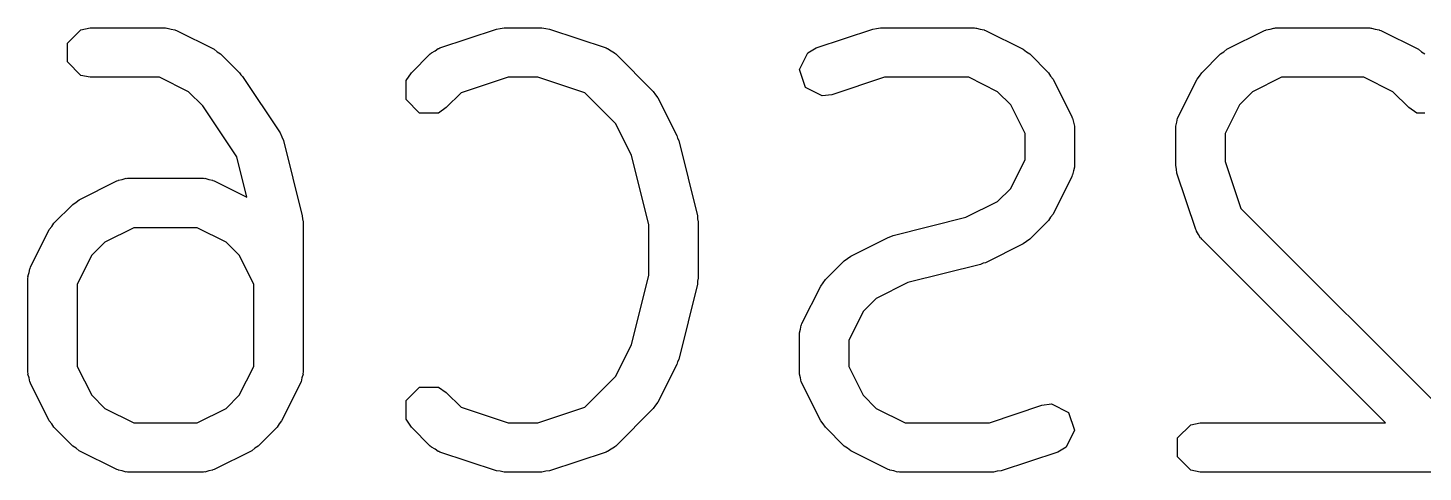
# Model space of a CAD drawing. Header units: inches. Extents: x 0.38 to 5.39, y 0.07 to 3.28.
# Drawn here: x 4.7483 to 4.8596, y 2.7642 to 2.7996 of the extents above; entities that cross this region are included whole.
import ezdxf

# ---------------------------------------------------------------- set-up
doc = ezdxf.new("R2010")
doc.units = ezdxf.units.IN
doc.header["$MEASUREMENT"] = 0
doc.layers.add('BLACK', color=250, linetype='CONTINUOUS')

msp = doc.modelspace()

# ---------------------------------------------------------------- linework, layer by layer
at = {"layer": 'BLACK', "linetype": 'CONTINUOUS'}
for p, q in [((4.7515, 2.79843), (4.75256, 2.7995)), ((4.75256, 2.7995), (4.75332, 2.79965)), ((4.75332, 2.79965), (4.75931, 2.79965)), ((4.75931, 2.79965), (4.75941, 2.79963)), ((4.75941, 2.79963), (4.75945, 2.79964)), ((4.75945, 2.79964), (4.75976, 2.79956)), ((4.75976, 2.79956), (4.76007, 2.7995)), ((4.76007, 2.7995), (4.7601, 2.79947)), ((4.7601, 2.79947), (4.7602, 2.79944)), ((4.7602, 2.79944), (4.76319, 2.79794)), ((4.78119, 2.79805), (4.78569, 2.79955)), ((4.78569, 2.79955), (4.786, 2.79959)), ((4.786, 2.79959), (4.78631, 2.79965)), ((4.78631, 2.79965), (4.78931, 2.79965)), ((4.78931, 2.79965), (4.78962, 2.79959)), ((4.78962, 2.79959), (4.78993, 2.79955)), ((4.78993, 2.79955), (4.79443, 2.79805)), ((4.81119, 2.79805), (4.81569, 2.79955)), ((4.81569, 2.79955), (4.816, 2.79959)), ((4.816, 2.79959), (4.81631, 2.79965)), ((4.81631, 2.79965), (4.82381, 2.79965)), ((4.82381, 2.79965), (4.8239, 2.79963)), ((4.8239, 2.79963), (4.82395, 2.79964)), ((4.82395, 2.79964), (4.82425, 2.79956)), ((4.82425, 2.79956), (4.82456, 2.7995)), ((4.82456, 2.7995), (4.82459, 2.79947)), ((4.82459, 2.79947), (4.82469, 2.79944)), ((4.82469, 2.79944), (4.82769, 2.79794)), ((4.84392, 2.79794), (4.84692, 2.79944)), ((4.84692, 2.79944), (4.84702, 2.79947)), ((4.84702, 2.79947), (4.84705, 2.7995)), ((4.84705, 2.7995), (4.84736, 2.79956)), ((4.84736, 2.79956), (4.84766, 2.79964)), ((4.84766, 2.79964), (4.84771, 2.79963)), ((4.84771, 2.79963), (4.8478, 2.79965)), ((4.8478, 2.79965), (4.8553, 2.79965)), ((4.8553, 2.79965), (4.8554, 2.79963)), ((4.8554, 2.79963), (4.85544, 2.79964)), ((4.85544, 2.79964), (4.85575, 2.79956)), ((4.85575, 2.79956), (4.85606, 2.7995)), ((4.85606, 2.7995), (4.85609, 2.79947)), ((4.85609, 2.79947), (4.85618, 2.79944)), ((4.85618, 2.79944), (4.85918, 2.79794)), ((4.7515, 2.79693), (4.7515, 2.79843)), ((4.76319, 2.79794), (4.76344, 2.79775)), ((4.76344, 2.79775), (4.76371, 2.79757)), ((4.76371, 2.79757), (4.76521, 2.79607)), ((4.77892, 2.79607), (4.78042, 2.79757)), ((4.78042, 2.79757), (4.7805, 2.79763)), ((4.7805, 2.79763), (4.78052, 2.79767)), ((4.78052, 2.79767), (4.7808, 2.79782)), ((4.7808, 2.79782), (4.78106, 2.798)), ((4.78106, 2.798), (4.7811, 2.798)), ((4.7811, 2.798), (4.78119, 2.79805)), ((4.79443, 2.79805), (4.79452, 2.798)), ((4.79452, 2.798), (4.79456, 2.798)), ((4.79456, 2.798), (4.79483, 2.79782)), ((4.79483, 2.79782), (4.7951, 2.79767)), ((4.7951, 2.79767), (4.79512, 2.79763)), ((4.79512, 2.79763), (4.7952, 2.79757)), ((4.7952, 2.79757), (4.7982, 2.79457)), ((4.80984, 2.79632), (4.81052, 2.79767)), ((4.81052, 2.79767), (4.81119, 2.79805)), ((4.82769, 2.79794), (4.82794, 2.79775)), ((4.82794, 2.79775), (4.8282, 2.79757)), ((4.8282, 2.79757), (4.8297, 2.79607)), ((4.84191, 2.79607), (4.84341, 2.79757)), ((4.84341, 2.79757), (4.84367, 2.79775)), ((4.84367, 2.79775), (4.84392, 2.79794)), ((4.85918, 2.79794), (4.85943, 2.79775)), ((4.85943, 2.79775), (4.85969, 2.79758)), ((4.75256, 2.79586), (4.7515, 2.79693)), ((4.75332, 2.79571), (4.75256, 2.79586)), ((4.76521, 2.79607), (4.76531, 2.79591)), ((4.76531, 2.79591), (4.76545, 2.79577)), ((4.77849, 2.79544), (4.77892, 2.79607)), ((4.81032, 2.79489), (4.80984, 2.79632)), ((4.8297, 2.79607), (4.82987, 2.79581)), ((4.84174, 2.79581), (4.84191, 2.79607)), ((4.75885, 2.79571), (4.75332, 2.79571)), ((4.76115, 2.79456), (4.75885, 2.79571)), ((4.76545, 2.79577), (4.76845, 2.79127)), ((4.77849, 2.79393), (4.77849, 2.79544)), ((4.78663, 2.79571), (4.78288, 2.79446)), ((4.78899, 2.79571), (4.78663, 2.79571)), ((4.79275, 2.79446), (4.78899, 2.79571)), ((4.81167, 2.79422), (4.81032, 2.79489)), ((4.81663, 2.79571), (4.81243, 2.79431)), ((4.82334, 2.79571), (4.81663, 2.79571)), ((4.82564, 2.79456), (4.82334, 2.79571)), ((4.82987, 2.79581), (4.83007, 2.79556)), ((4.83007, 2.79556), (4.83157, 2.79256)), ((4.84004, 2.79256), (4.84154, 2.79556)), ((4.84154, 2.79556), (4.84174, 2.79581)), ((4.84827, 2.79571), (4.84597, 2.79456)), ((4.85484, 2.79571), (4.84827, 2.79571)), ((4.85714, 2.79456), (4.85484, 2.79571)), ((4.76228, 2.79343), (4.76115, 2.79456)), ((4.77956, 2.79286), (4.77849, 2.79393)), ((4.78288, 2.79446), (4.7817, 2.79329)), ((4.79519, 2.79202), (4.79275, 2.79446)), ((4.7982, 2.79457), (4.79838, 2.79431)), ((4.79838, 2.79431), (4.79857, 2.79406)), ((4.79857, 2.79406), (4.80007, 2.79106)), ((4.81243, 2.79431), (4.81167, 2.79422)), ((4.82669, 2.79352), (4.82564, 2.79456)), ((4.84597, 2.79456), (4.84492, 2.79352)), ((4.85841, 2.79329), (4.85714, 2.79456)), ((4.76499, 2.78937), (4.76228, 2.79343)), ((4.78107, 2.79286), (4.77956, 2.79286)), ((4.7817, 2.79329), (4.78107, 2.79286)), ((4.82784, 2.79122), (4.82669, 2.79352)), ((4.83157, 2.79256), (4.83159, 2.79247)), ((4.84002, 2.79247), (4.84004, 2.79256)), ((4.84492, 2.79352), (4.84377, 2.79122)), ((4.85905, 2.79286), (4.85841, 2.79329)), ((4.85969, 2.79286), (4.85905, 2.79286)), ((4.79645, 2.7895), (4.79519, 2.79202)), ((4.83159, 2.79247), (4.83162, 2.79244)), ((4.83162, 2.79244), (4.83169, 2.79213)), ((4.83169, 2.79213), (4.83177, 2.79182)), ((4.83177, 2.79182), (4.83176, 2.79178)), ((4.83176, 2.79178), (4.83177, 2.79168)), ((4.83177, 2.79168), (4.83177, 2.78868)), ((4.83984, 2.79182), (4.83992, 2.79213)), ((4.83986, 2.79178), (4.83984, 2.79182)), ((4.83984, 2.79168), (4.83986, 2.79178)), ((4.83984, 2.78868), (4.83984, 2.79168)), ((4.83992, 2.79213), (4.83999, 2.79244)), ((4.83999, 2.79244), (4.84002, 2.79247)), ((4.76845, 2.79127), (4.76858, 2.79096)), ((4.76858, 2.79096), (4.76872, 2.79066)), ((4.76872, 2.79066), (4.77022, 2.78466)), ((4.80007, 2.79106), (4.80013, 2.79085)), ((4.80013, 2.79085), (4.80022, 2.79066)), ((4.80022, 2.79066), (4.80172, 2.78466)), ((4.82784, 2.78915), (4.82784, 2.79122)), ((4.84377, 2.79122), (4.84377, 2.789)), ((4.76579, 2.78614), (4.76499, 2.78937)), ((4.79784, 2.78394), (4.79645, 2.7895)), ((4.82669, 2.78685), (4.82784, 2.78915)), ((4.83169, 2.78824), (4.83162, 2.78793)), ((4.83177, 2.78854), (4.83169, 2.78824)), ((4.83177, 2.78868), (4.83176, 2.78859)), ((4.83176, 2.78859), (4.83177, 2.78854)), ((4.8399, 2.78837), (4.83984, 2.78868)), ((4.83994, 2.78806), (4.8399, 2.78837)), ((4.84377, 2.789), (4.84502, 2.78525)), ((4.75244, 2.78594), (4.75543, 2.78744)), ((4.75543, 2.78744), (4.75553, 2.78747)), ((4.75553, 2.78747), (4.75556, 2.7875)), ((4.75556, 2.7875), (4.75587, 2.78756)), ((4.75587, 2.78756), (4.75618, 2.78765)), ((4.75618, 2.78765), (4.75622, 2.78763)), ((4.75622, 2.78763), (4.75632, 2.78765)), ((4.75632, 2.78765), (4.76231, 2.78765)), ((4.76231, 2.78765), (4.76241, 2.78763)), ((4.76241, 2.78763), (4.76245, 2.78765)), ((4.76245, 2.78765), (4.76276, 2.78756)), ((4.76276, 2.78756), (4.76307, 2.7875)), ((4.76307, 2.7875), (4.7631, 2.78747)), ((4.7631, 2.78747), (4.76319, 2.78744)), ((4.76319, 2.78744), (4.76579, 2.78614)), ((4.83157, 2.7878), (4.83007, 2.7848)), ((4.83159, 2.7879), (4.83157, 2.7878)), ((4.83162, 2.78793), (4.83159, 2.7879)), ((4.84144, 2.78356), (4.83994, 2.78806)), ((4.75219, 2.78575), (4.75244, 2.78594)), ((4.82564, 2.7858), (4.82669, 2.78685)), ((4.75042, 2.78408), (4.75192, 2.78557)), ((4.75192, 2.78557), (4.75219, 2.78575)), ((4.82312, 2.78454), (4.82564, 2.7858)), ((4.83007, 2.7848), (4.82987, 2.78455)), ((4.84502, 2.78525), (4.86269, 2.76758)), ((4.75005, 2.78356), (4.75025, 2.78381)), ((4.75025, 2.78381), (4.75042, 2.78408)), ((4.75678, 2.78371), (4.75448, 2.78257)), ((4.76185, 2.78371), (4.75678, 2.78371)), ((4.76415, 2.78257), (4.76185, 2.78371)), ((4.77022, 2.78466), (4.77024, 2.78442)), ((4.77024, 2.78442), (4.77028, 2.78418)), ((4.77028, 2.78418), (4.77028, 2.77218)), ((4.79784, 2.77993), (4.79784, 2.78394)), ((4.80172, 2.78466), (4.80173, 2.78442)), ((4.80173, 2.78442), (4.80178, 2.78418)), ((4.80178, 2.78418), (4.80178, 2.77968)), ((4.81733, 2.78309), (4.82312, 2.78454)), ((4.8297, 2.78429), (4.8282, 2.78279)), ((4.82987, 2.78455), (4.8297, 2.78429)), ((4.74856, 2.78056), (4.75005, 2.78356)), ((4.75448, 2.78257), (4.75343, 2.78152)), ((4.7652, 2.78152), (4.76415, 2.78257)), ((4.81393, 2.78144), (4.81693, 2.78294)), ((4.81693, 2.78294), (4.81713, 2.783)), ((4.81713, 2.783), (4.81733, 2.78309)), ((4.82794, 2.78262), (4.82769, 2.78242)), ((4.8282, 2.78279), (4.82794, 2.78262)), ((4.84149, 2.78347), (4.84144, 2.78356)), ((4.84149, 2.78343), (4.84149, 2.78347)), ((4.84166, 2.78317), (4.84149, 2.78343)), ((4.84182, 2.78289), (4.84166, 2.78317)), ((4.84186, 2.78287), (4.84182, 2.78289)), ((4.84191, 2.78279), (4.84186, 2.78287)), ((4.85655, 2.76815), (4.84191, 2.78279)), ((4.75343, 2.78152), (4.75228, 2.77922)), ((4.76635, 2.77922), (4.7652, 2.78152)), ((4.81368, 2.78125), (4.81393, 2.78144)), ((4.82769, 2.78242), (4.82469, 2.78092)), ((4.74844, 2.78013), (4.7485, 2.78044)), ((4.7485, 2.78044), (4.74853, 2.78047)), ((4.74853, 2.78047), (4.74856, 2.78056)), ((4.81192, 2.77958), (4.81342, 2.78108)), ((4.81342, 2.78108), (4.81368, 2.78125)), ((4.82428, 2.78077), (4.81849, 2.77933)), ((4.82448, 2.78087), (4.82428, 2.78077)), ((4.82469, 2.78092), (4.82448, 2.78087)), ((4.74835, 2.77982), (4.74844, 2.78013)), ((4.74837, 2.77978), (4.74835, 2.77982)), ((4.74835, 2.77968), (4.74837, 2.77978)), ((4.74835, 2.77218), (4.74835, 2.77968)), ((4.75228, 2.77922), (4.75228, 2.77265)), ((4.76635, 2.77265), (4.76635, 2.77922)), ((4.79645, 2.77437), (4.79784, 2.77993)), ((4.80172, 2.77921), (4.80022, 2.77321)), ((4.80173, 2.77945), (4.80172, 2.77921)), ((4.80178, 2.77968), (4.80173, 2.77945)), ((4.81155, 2.77906), (4.81174, 2.77931)), ((4.81174, 2.77931), (4.81192, 2.77958)), ((4.81849, 2.77933), (4.81597, 2.77807)), ((4.81005, 2.77606), (4.81155, 2.77906)), ((4.81597, 2.77807), (4.81493, 2.77702)), ((4.81493, 2.77702), (4.81378, 2.77472)), ((4.80993, 2.77563), (4.80999, 2.77594)), ((4.80999, 2.77594), (4.81002, 2.77597)), ((4.81002, 2.77597), (4.81005, 2.77606)), ((4.80984, 2.77532), (4.80993, 2.77563)), ((4.80986, 2.77528), (4.80984, 2.77532)), ((4.80984, 2.77518), (4.80986, 2.77528)), ((4.80984, 2.77218), (4.80984, 2.77518)), ((4.81378, 2.77472), (4.81378, 2.77265)), ((4.79519, 2.77185), (4.79645, 2.77437)), ((4.75228, 2.77265), (4.75343, 2.77035)), ((4.7652, 2.77035), (4.76635, 2.77265)), ((4.80007, 2.7728), (4.79857, 2.7698)), ((4.80013, 2.77301), (4.80007, 2.7728)), ((4.80022, 2.77321), (4.80013, 2.77301)), ((4.81378, 2.77265), (4.81493, 2.77035)), ((4.74837, 2.77209), (4.74835, 2.77218)), ((4.74835, 2.77204), (4.74837, 2.77209)), ((4.74844, 2.77174), (4.74835, 2.77204)), ((4.7485, 2.77143), (4.74844, 2.77174)), ((4.74853, 2.7714), (4.7485, 2.77143)), ((4.74856, 2.7713), (4.74853, 2.7714)), ((4.7701, 2.7714), (4.77007, 2.7713)), ((4.77013, 2.77143), (4.7701, 2.7714)), ((4.77019, 2.77174), (4.77013, 2.77143)), ((4.77028, 2.77204), (4.77019, 2.77174)), ((4.77028, 2.77218), (4.77026, 2.77209)), ((4.77026, 2.77209), (4.77028, 2.77204)), ((4.79275, 2.76941), (4.79519, 2.77185)), ((4.80986, 2.77209), (4.80984, 2.77218)), ((4.80984, 2.77204), (4.80986, 2.77209)), ((4.80993, 2.77174), (4.80984, 2.77204)), ((4.80999, 2.77143), (4.80993, 2.77174)), ((4.81002, 2.7714), (4.80999, 2.77143)), ((4.81005, 2.7713), (4.81002, 2.7714)), ((4.75005, 2.7683), (4.74856, 2.7713)), ((4.75343, 2.77035), (4.75448, 2.7693)), ((4.76415, 2.7693), (4.7652, 2.77035)), ((4.77007, 2.7713), (4.76857, 2.7683)), ((4.77849, 2.76994), (4.77956, 2.771)), ((4.77956, 2.771), (4.78107, 2.771)), ((4.78107, 2.771), (4.7817, 2.77058)), ((4.7817, 2.77058), (4.78288, 2.76941)), ((4.81155, 2.7683), (4.81005, 2.7713)), ((4.81493, 2.77035), (4.81597, 2.7693)), ((4.75448, 2.7693), (4.75678, 2.76815)), ((4.76185, 2.76815), (4.76415, 2.7693)), ((4.77849, 2.76843), (4.77849, 2.76994)), ((4.78288, 2.76941), (4.78663, 2.76815)), ((4.78899, 2.76815), (4.79275, 2.76941)), ((4.7982, 2.76929), (4.7952, 2.76629)), ((4.79838, 2.76956), (4.7982, 2.76929)), ((4.79857, 2.7698), (4.79838, 2.76956)), ((4.81597, 2.7693), (4.81827, 2.76815)), ((4.82499, 2.76815), (4.82918, 2.76955)), ((4.82918, 2.76955), (4.82995, 2.76965)), ((4.82995, 2.76965), (4.83129, 2.76897)), ((4.75025, 2.76806), (4.75005, 2.7683)), ((4.75042, 2.76779), (4.75025, 2.76806)), ((4.75678, 2.76815), (4.76185, 2.76815)), ((4.76838, 2.76806), (4.76821, 2.76779)), ((4.76857, 2.7683), (4.76838, 2.76806)), ((4.77892, 2.76779), (4.77849, 2.76843)), ((4.78663, 2.76815), (4.78899, 2.76815)), ((4.81174, 2.76806), (4.81155, 2.7683)), ((4.81192, 2.76779), (4.81174, 2.76806)), ((4.81827, 2.76815), (4.82499, 2.76815)), ((4.83129, 2.76897), (4.83177, 2.76755)), ((4.84105, 2.768), (4.8418, 2.76815)), ((4.8418, 2.76815), (4.85655, 2.76815)), ((4.75192, 2.76629), (4.75042, 2.76779)), ((4.76821, 2.76779), (4.76671, 2.76629)), ((4.78042, 2.76629), (4.77892, 2.76779)), ((4.81342, 2.76629), (4.81192, 2.76779)), ((4.83177, 2.76755), (4.8311, 2.7662)), ((4.83999, 2.76694), (4.84105, 2.768)), ((4.83999, 2.76543), (4.83999, 2.76694)), ((4.75219, 2.76612), (4.75192, 2.76629)), ((4.75244, 2.76592), (4.75219, 2.76612)), ((4.75543, 2.76442), (4.75244, 2.76592)), ((4.76619, 2.76592), (4.76319, 2.76442)), ((4.76644, 2.76612), (4.76619, 2.76592)), ((4.76671, 2.76629), (4.76644, 2.76612)), ((4.7805, 2.76624), (4.78042, 2.76629)), ((4.78052, 2.7662), (4.7805, 2.76624)), ((4.7808, 2.76604), (4.78052, 2.7662)), ((4.78106, 2.76587), (4.7808, 2.76604)), ((4.7811, 2.76587), (4.78106, 2.76587)), ((4.78119, 2.76582), (4.7811, 2.76587)), ((4.79452, 2.76587), (4.79443, 2.76582)), ((4.79456, 2.76587), (4.79452, 2.76587)), ((4.79483, 2.76604), (4.79456, 2.76587)), ((4.7951, 2.7662), (4.79483, 2.76604)), ((4.79512, 2.76624), (4.7951, 2.7662)), ((4.7952, 2.76629), (4.79512, 2.76624)), ((4.81368, 2.76612), (4.81342, 2.76629)), ((4.81393, 2.76592), (4.81368, 2.76612)), ((4.81693, 2.76442), (4.81393, 2.76592)), ((4.8311, 2.7662), (4.83043, 2.76582)), ((4.78569, 2.76432), (4.78119, 2.76582)), ((4.79443, 2.76582), (4.78993, 2.76432)), ((4.83043, 2.76582), (4.82593, 2.76432)), ((4.84105, 2.76437), (4.83999, 2.76543)), ((4.75553, 2.7644), (4.75543, 2.76442)), ((4.75556, 2.76437), (4.75553, 2.7644)), ((4.75587, 2.76431), (4.75556, 2.76437)), ((4.75618, 2.76422), (4.75587, 2.76431)), ((4.75622, 2.76424), (4.75618, 2.76422)), ((4.75632, 2.76422), (4.75622, 2.76424)), ((4.76231, 2.76422), (4.75632, 2.76422)), ((4.76241, 2.76424), (4.76231, 2.76422)), ((4.76245, 2.76422), (4.76241, 2.76424)), ((4.76276, 2.76431), (4.76245, 2.76422)), ((4.76307, 2.76437), (4.76276, 2.76431)), ((4.7631, 2.7644), (4.76307, 2.76437)), ((4.76319, 2.76442), (4.7631, 2.7644)), ((4.786, 2.76428), (4.78569, 2.76432)), ((4.78631, 2.76422), (4.786, 2.76428)), ((4.78931, 2.76422), (4.78631, 2.76422)), ((4.78962, 2.76428), (4.78931, 2.76422)), ((4.78993, 2.76432), (4.78962, 2.76428)), ((4.81702, 2.7644), (4.81693, 2.76442)), ((4.81705, 2.76437), (4.81702, 2.7644)), ((4.81736, 2.76431), (4.81705, 2.76437)), ((4.81767, 2.76422), (4.81736, 2.76431)), ((4.81771, 2.76424), (4.81767, 2.76422)), ((4.81781, 2.76422), (4.81771, 2.76424)), ((4.82531, 2.76422), (4.81781, 2.76422)), ((4.82562, 2.76428), (4.82531, 2.76422)), ((4.82593, 2.76432), (4.82562, 2.76428)), ((4.8418, 2.76422), (4.84105, 2.76437)), ((4.8613, 2.76422), (4.8418, 2.76422))]:
    msp.add_line(p, q, dxfattribs=at)

doc.saveas('drawing.dxf')
